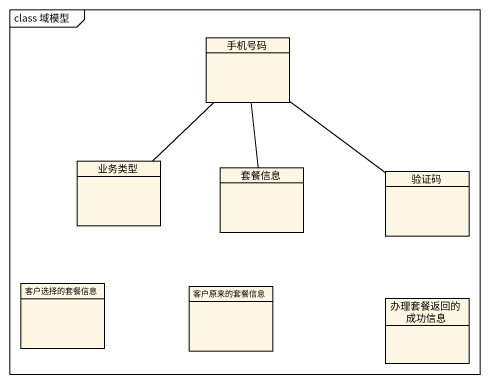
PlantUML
@startuml
mainframe class 域模型
hide circle
hide empty members
class 手机号码
class 业务类型
class 套餐信息
class 验证码
class 客户选择的套餐信息
class 客户原来的套餐信息
class 办理套餐返回的成功信息
手机号码 -- 业务类型
手机号码 -- 套餐信息
手机号码 -- 验证码
@enduml
